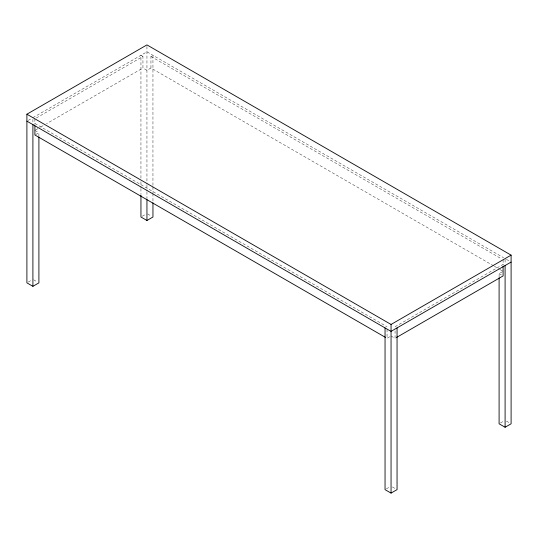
<?xml version="1.0" encoding="UTF-8"?>
<svg xmlns="http://www.w3.org/2000/svg" width="538" height="538" viewBox="0 0 538 538"><rect width="100%" height="100%" fill="white"/><g stroke="black" fill="none" stroke-linecap="round" stroke-linejoin="round"><path stroke-width="0.4" stroke-dasharray="2.69 2.02" d="M28.232 120.371L31.567 118.441M32.905 117.674L146.948 51.83L503.642 257.763M36.355 117.99L142.947 56.45L142.947 68.003L46.503 123.679M493.635 265.846L150.949 68.003L150.949 56.45L152.953 55.293L152.953 186.014M35.629 129.961L39.98 127.445M40.706 127.029L43.605 125.354M35.569 134.614L38.904 132.691L38.904 136.047M150.949 68.003L146.948 70.31L142.947 68.003M28.232 282.094L31.567 280.17M142.281 216.249L145.616 214.326M395.053 326.754L503.097 264.38L504.429 265.147M389.714 336.768L387.051 338.308L387.051 328.409M499.096 276.976L499.096 273.62L502.431 271.697M386.385 488.867L389.714 486.944M500.427 423.023L504.429 420.716M506.433 259.37L509.768 261.3M150.949 56.45L501.645 258.919M142.947 56.45L140.949 55.293L140.949 178.475M494.368 266.27L499.459 269.208M500.185 269.632L503.097 271.307M499.096 273.62L501.766 275.16M34.903 123.451L387.051 326.754M34.903 130.378L38.904 132.691M391.052 336.001L395.053 338.308L395.053 328.409M147.614 213.936L151.615 216.249M506.433 421.099L509.768 423.023M33.571 279.78L37.573 282.094M392.384 486.944L395.719 488.867M505.095 259.437L505.095 263.633M503.097 259.76L503.097 264.709M152.953 186.854L152.953 192.718M152.953 193.559L152.953 201.938M146.948 46.436L146.948 184.225M146.948 185.065L146.948 190.929M146.948 191.763L146.948 198.67M140.949 181.824L140.949 187.688M140.949 188.529L140.949 194.393M34.903 118.824L34.903 124.601M32.905 119.349L32.905 122.698"/><path stroke-width="0.81" d="M38.904 136.887L38.904 282.86L32.905 286.33L26.9 282.86L26.9 114.204L146.948 44.896L511.1 255.14L511.1 423.796L505.095 427.259L499.096 423.796L499.096 277.816M140.949 195.233L140.949 217.016L146.948 220.486L152.953 217.016L152.953 202.772M26.9 114.204L391.052 324.448L511.1 255.14M511.1 262.067L391.052 331.381L26.9 121.137M396.499 337.474L503.097 275.927L503.097 266.028M385.047 327.911L385.047 489.641L391.052 493.104L397.051 489.641L397.051 327.911M385.591 337.467L34.903 134.998L34.903 125.926M505.095 265.537L505.095 427.259M391.052 324.448L391.052 493.104M146.948 199.511L146.948 220.486M32.905 124.601L32.905 286.33"/></g></svg>
